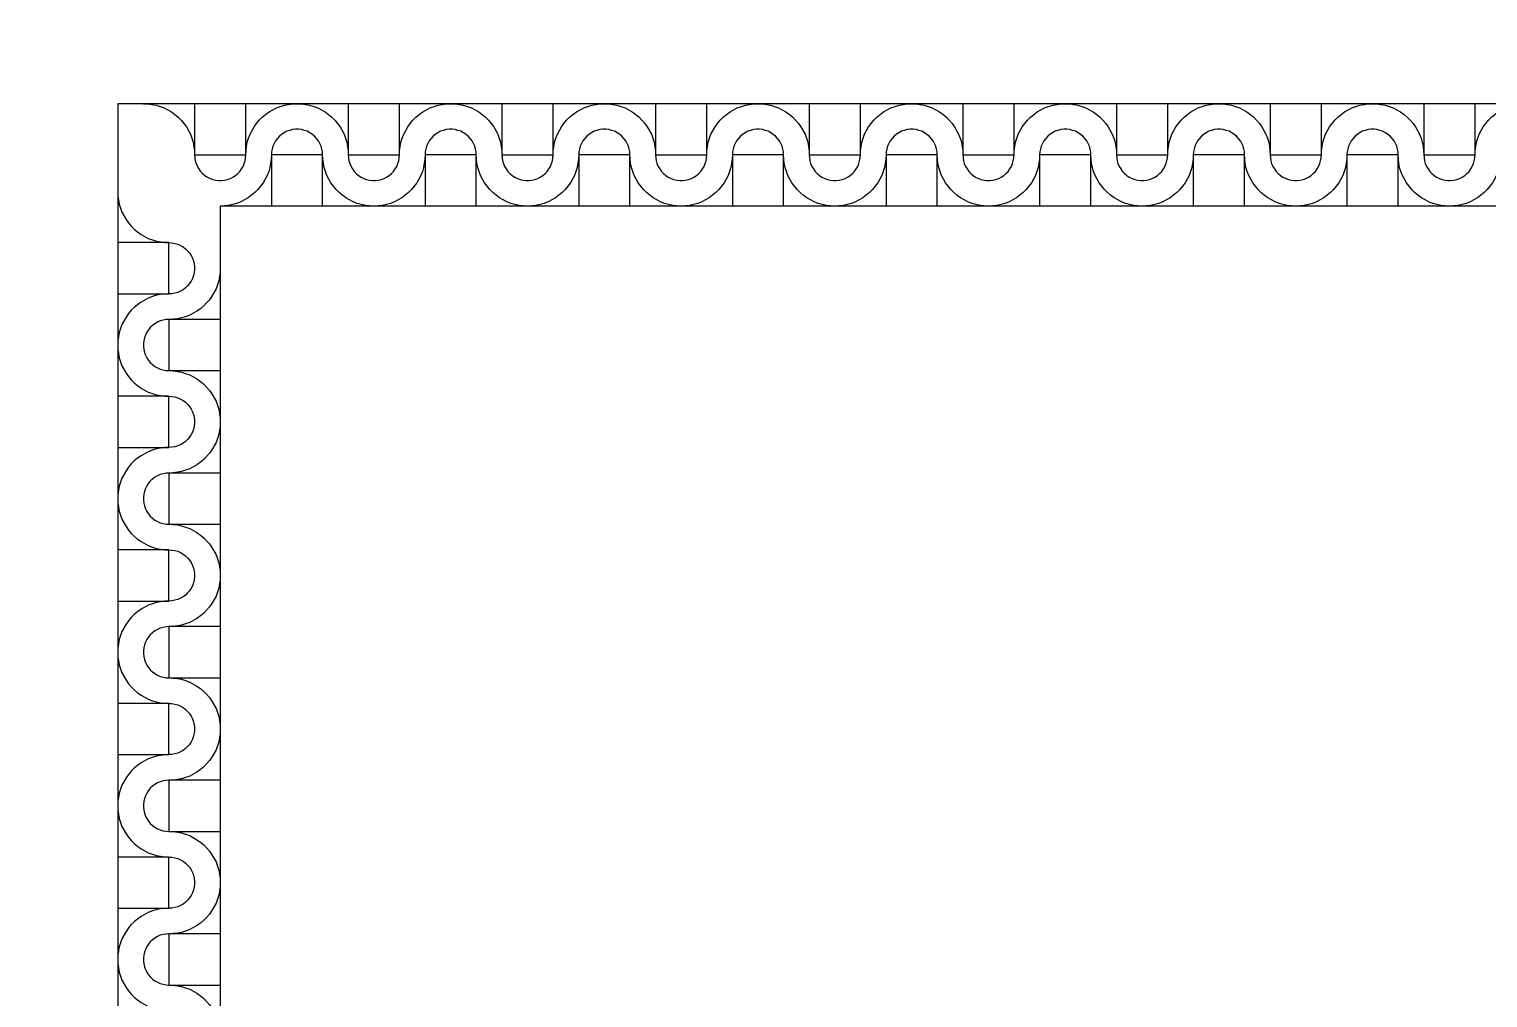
# Model space of a CAD drawing. Extents: x 190.8 to 267.1, y 124 to 174.8.
# Drawn here: x 217.604 to 219.597, y 144.928 to 146.252 of the extents above; entities that cross this region are included whole.
import ezdxf

# ---------------------------------------------------------------- set-up
doc = ezdxf.new("R2010")
doc.units = 0
doc.header["$MEASUREMENT"] = 0

msp = doc.modelspace()

# ---------------------------------------------------------------- linework, layer by layer
msp.add_lwpolyline([(220.4896, 143.8106), (220.4896, 141.6456), (205.4896, 141.6456), (204.0684, 143.0479), (204.0684, 146.9133), (205.4896, 148.3156), (220.4896, 148.3156), (220.4896, 146.1506), (217.7246, 146.1506), (217.7246, 143.8106)], close=True)
for points in [[(217.7596, 146.1506), (217.7654, 146.1503), (217.7711, 146.1496), (217.7769, 146.1486), (217.7824, 146.1468), (217.7879, 146.1448), (217.7979, 146.1393), (217.8026, 146.1358), (217.8071, 146.1321), (217.8111, 146.1281), (217.8149, 146.1236), (217.8184, 146.1188), (217.8239, 146.1088), (217.8259, 146.1033), (217.8276, 146.0978), (217.8286, 146.0921), (217.8294, 146.0863), (217.8296, 146.0806)], [(217.8296, 146.1506), (217.8296, 146.0806), (217.8996, 146.0806), (217.8996, 146.1506)], [(217.8996, 146.0806), (217.8999, 146.0863), (217.9006, 146.0921), (217.9016, 146.0978), (217.9034, 146.1033), (217.9054, 146.1088), (217.9109, 146.1188), (217.9144, 146.1236), (217.9181, 146.1281), (217.9221, 146.1321), (217.9266, 146.1358), (217.9314, 146.1393), (217.9414, 146.1448), (217.9469, 146.1468), (217.9524, 146.1486), (217.9581, 146.1496), (217.9639, 146.1503), (217.9696, 146.1506)], [(217.9696, 146.1506), (217.9754, 146.1503), (217.9811, 146.1496), (217.9869, 146.1486), (217.9924, 146.1468), (217.9979, 146.1448), (218.0079, 146.1393), (218.0126, 146.1358), (218.0171, 146.1321), (218.0211, 146.1281), (218.0249, 146.1236), (218.0284, 146.1188), (218.0339, 146.1088), (218.0359, 146.1033), (218.0376, 146.0978), (218.0386, 146.0921), (218.0394, 146.0863), (218.0396, 146.0806)], [(218.0396, 146.1506), (218.0396, 146.0806), (218.1096, 146.0806), (218.1096, 146.1506)], [(218.1096, 146.0806), (218.1099, 146.0863), (218.1106, 146.0921), (218.1116, 146.0978), (218.1134, 146.1033), (218.1154, 146.1088), (218.1209, 146.1188), (218.1244, 146.1236), (218.1281, 146.1281), (218.1321, 146.1321), (218.1366, 146.1358), (218.1414, 146.1393), (218.1514, 146.1448), (218.1569, 146.1468), (218.1624, 146.1486), (218.1681, 146.1496), (218.1739, 146.1503), (218.1796, 146.1506)], [(218.1796, 146.1506), (218.1854, 146.1503), (218.1911, 146.1496), (218.1969, 146.1486), (218.2024, 146.1468), (218.2079, 146.1448), (218.2179, 146.1393), (218.2226, 146.1358), (218.2271, 146.1321), (218.2311, 146.1281), (218.2349, 146.1236), (218.2384, 146.1188), (218.2439, 146.1088), (218.2459, 146.1033), (218.2476, 146.0978), (218.2486, 146.0921), (218.2494, 146.0863), (218.2496, 146.0806)], [(218.2496, 146.1506), (218.2496, 146.0806), (218.3196, 146.0806), (218.3196, 146.1506)], [(218.3196, 146.0806), (218.3199, 146.0863), (218.3206, 146.0921), (218.3216, 146.0978), (218.3234, 146.1033), (218.3254, 146.1088), (218.3309, 146.1188), (218.3344, 146.1236), (218.3381, 146.1281), (218.3421, 146.1321), (218.3466, 146.1358), (218.3514, 146.1393), (218.3614, 146.1448), (218.3669, 146.1468), (218.3724, 146.1486), (218.3781, 146.1496), (218.3839, 146.1503), (218.3896, 146.1506)], [(218.3896, 146.1506), (218.3954, 146.1503), (218.4011, 146.1496), (218.4069, 146.1486), (218.4124, 146.1468), (218.4179, 146.1448), (218.4279, 146.1393), (218.4326, 146.1358), (218.4371, 146.1321), (218.4411, 146.1281), (218.4449, 146.1236), (218.4484, 146.1188), (218.4539, 146.1088), (218.4559, 146.1033), (218.4576, 146.0978), (218.4586, 146.0921), (218.4594, 146.0863), (218.4596, 146.0806)], [(218.4596, 146.1506), (218.4596, 146.0806), (218.5296, 146.0806), (218.5296, 146.1506)], [(218.5296, 146.0806), (218.5299, 146.0863), (218.5306, 146.0921), (218.5316, 146.0978), (218.5334, 146.1033), (218.5354, 146.1088), (218.5409, 146.1188), (218.5444, 146.1236), (218.5481, 146.1281), (218.5521, 146.1321), (218.5566, 146.1358), (218.5614, 146.1393), (218.5714, 146.1448), (218.5769, 146.1468), (218.5824, 146.1486), (218.5881, 146.1496), (218.5939, 146.1503), (218.5996, 146.1506)], [(218.5996, 146.1506), (218.6054, 146.1503), (218.6111, 146.1496), (218.6169, 146.1486), (218.6224, 146.1468), (218.6279, 146.1448), (218.6379, 146.1393), (218.6426, 146.1358), (218.6471, 146.1321), (218.6511, 146.1281), (218.6549, 146.1236), (218.6584, 146.1188), (218.6639, 146.1088), (218.6659, 146.1033), (218.6676, 146.0978), (218.6686, 146.0921), (218.6694, 146.0863), (218.6696, 146.0806)], [(218.6696, 146.1506), (218.6696, 146.0806), (218.7396, 146.0806), (218.7396, 146.1506)], [(218.7396, 146.0806), (218.7399, 146.0863), (218.7406, 146.0921), (218.7416, 146.0978), (218.7434, 146.1033), (218.7454, 146.1088), (218.7509, 146.1188), (218.7544, 146.1236), (218.7581, 146.1281), (218.7621, 146.1321), (218.7666, 146.1358), (218.7714, 146.1393), (218.7814, 146.1448), (218.7869, 146.1468), (218.7924, 146.1486), (218.7981, 146.1496), (218.8039, 146.1503), (218.8096, 146.1506)], [(218.8096, 146.1506), (218.8154, 146.1503), (218.8211, 146.1496), (218.8269, 146.1486), (218.8324, 146.1468), (218.8379, 146.1448), (218.8479, 146.1393), (218.8526, 146.1358), (218.8571, 146.1321), (218.8611, 146.1281), (218.8649, 146.1236), (218.8684, 146.1188), (218.8739, 146.1088), (218.8759, 146.1033), (218.8776, 146.0978), (218.8786, 146.0921), (218.8794, 146.0863), (218.8796, 146.0806)], [(218.8796, 146.1506), (218.8796, 146.0806), (218.9496, 146.0806), (218.9496, 146.1506)], [(218.9496, 146.0806), (218.9499, 146.0863), (218.9506, 146.0921), (218.9516, 146.0978), (218.9534, 146.1033), (218.9554, 146.1088), (218.9609, 146.1188), (218.9644, 146.1236), (218.9681, 146.1281), (218.9721, 146.1321), (218.9766, 146.1358), (218.9814, 146.1393), (218.9914, 146.1448), (218.9969, 146.1468), (219.0024, 146.1486), (219.0081, 146.1496), (219.0139, 146.1503), (219.0196, 146.1506)], [(219.0196, 146.1506), (219.0254, 146.1503), (219.0311, 146.1496), (219.0369, 146.1486), (219.0424, 146.1468), (219.0479, 146.1448), (219.0579, 146.1393), (219.0626, 146.1358), (219.0671, 146.1321), (219.0711, 146.1281), (219.0749, 146.1236), (219.0784, 146.1188), (219.0839, 146.1088), (219.0859, 146.1033), (219.0876, 146.0978), (219.0886, 146.0921), (219.0894, 146.0863), (219.0896, 146.0806)], [(219.0896, 146.1506), (219.0896, 146.0806), (219.1596, 146.0806), (219.1596, 146.1506)], [(219.1596, 146.0806), (219.1599, 146.0863), (219.1606, 146.0921), (219.1616, 146.0978), (219.1634, 146.1033), (219.1654, 146.1088), (219.1709, 146.1188), (219.1744, 146.1236), (219.1781, 146.1281), (219.1821, 146.1321), (219.1866, 146.1358), (219.1914, 146.1393), (219.2014, 146.1448), (219.2069, 146.1468), (219.2124, 146.1486), (219.2181, 146.1496), (219.2239, 146.1503), (219.2296, 146.1506)], [(219.2296, 146.1506), (219.2354, 146.1503), (219.2411, 146.1496), (219.2469, 146.1486), (219.2524, 146.1468), (219.2579, 146.1448), (219.2679, 146.1393), (219.2726, 146.1358), (219.2771, 146.1321), (219.2811, 146.1281), (219.2849, 146.1236), (219.2884, 146.1188), (219.2939, 146.1088), (219.2959, 146.1033), (219.2976, 146.0978), (219.2986, 146.0921), (219.2994, 146.0863), (219.2996, 146.0806)], [(219.2996, 146.1506), (219.2996, 146.0806), (219.3696, 146.0806), (219.3696, 146.1506)], [(219.3696, 146.0806), (219.3699, 146.0863), (219.3706, 146.0921), (219.3716, 146.0978), (219.3734, 146.1033), (219.3754, 146.1088), (219.3809, 146.1188), (219.3844, 146.1236), (219.3881, 146.1281), (219.3921, 146.1321), (219.3966, 146.1358), (219.4014, 146.1393), (219.4114, 146.1448), (219.4169, 146.1468), (219.4224, 146.1486), (219.4281, 146.1496), (219.4339, 146.1503), (219.4396, 146.1506)], [(219.4396, 146.1506), (219.4454, 146.1503), (219.4511, 146.1496), (219.4569, 146.1486), (219.4624, 146.1468), (219.4679, 146.1448), (219.4779, 146.1393), (219.4826, 146.1358), (219.4871, 146.1321), (219.4911, 146.1281), (219.4949, 146.1236), (219.4984, 146.1188), (219.5039, 146.1088), (219.5059, 146.1033), (219.5076, 146.0978), (219.5086, 146.0921), (219.5094, 146.0863), (219.5096, 146.0806)], [(219.5096, 146.1506), (219.5096, 146.0806), (219.5796, 146.0806), (219.5796, 146.1506)], [(219.5796, 146.0806), (219.5799, 146.0863), (219.5806, 146.0921), (219.5816, 146.0978), (219.5834, 146.1033), (219.5854, 146.1088), (219.5909, 146.1188), (219.5944, 146.1236), (219.5981, 146.1281), (219.6021, 146.1321), (219.6066, 146.1358), (219.6114, 146.1393), (219.6214, 146.1448), (219.6269, 146.1468), (219.6324, 146.1486), (219.6381, 146.1496), (219.6439, 146.1503), (219.6496, 146.1506)], [(218.0046, 146.0806), (218.0044, 146.0846), (218.0036, 146.0886), (218.0026, 146.0926), (218.0009, 146.0963), (217.9989, 146.0998), (217.9964, 146.1031), (217.9936, 146.1061), (217.9906, 146.1086), (217.9871, 146.1108), (217.9834, 146.1128), (217.9796, 146.1141), (217.9756, 146.1151), (217.9716, 146.1156), (217.9676, 146.1156), (217.9636, 146.1151), (217.9596, 146.1141), (217.9556, 146.1128), (217.9521, 146.1108), (217.9486, 146.1086), (217.9456, 146.1061), (217.9429, 146.1031), (217.9404, 146.0998), (217.9384, 146.0963), (217.9366, 146.0926), (217.9356, 146.0886), (217.9349, 146.0846), (217.9346, 146.0806)], [(218.2146, 146.0806), (218.2144, 146.0846), (218.2136, 146.0886), (218.2126, 146.0926), (218.2109, 146.0963), (218.2089, 146.0998), (218.2064, 146.1031), (218.2036, 146.1061), (218.2006, 146.1086), (218.1971, 146.1108), (218.1934, 146.1128), (218.1896, 146.1141), (218.1856, 146.1151), (218.1816, 146.1156), (218.1776, 146.1156), (218.1736, 146.1151), (218.1696, 146.1141), (218.1656, 146.1128), (218.1621, 146.1108), (218.1586, 146.1086), (218.1556, 146.1061), (218.1529, 146.1031), (218.1504, 146.0998), (218.1484, 146.0963), (218.1466, 146.0926), (218.1456, 146.0886), (218.1449, 146.0846), (218.1446, 146.0806)], [(218.4246, 146.0806), (218.4244, 146.0846), (218.4236, 146.0886), (218.4226, 146.0926), (218.4209, 146.0963), (218.4189, 146.0998), (218.4164, 146.1031), (218.4136, 146.1061), (218.4106, 146.1086), (218.4071, 146.1108), (218.4034, 146.1128), (218.3996, 146.1141), (218.3956, 146.1151), (218.3916, 146.1156), (218.3876, 146.1156), (218.3836, 146.1151), (218.3796, 146.1141), (218.3756, 146.1128), (218.3721, 146.1108), (218.3686, 146.1086), (218.3656, 146.1061), (218.3629, 146.1031), (218.3604, 146.0998), (218.3584, 146.0963), (218.3566, 146.0926), (218.3556, 146.0886), (218.3549, 146.0846), (218.3546, 146.0806)], [(218.6346, 146.0806), (218.6344, 146.0846), (218.6336, 146.0886), (218.6326, 146.0926), (218.6309, 146.0963), (218.6289, 146.0998), (218.6264, 146.1031), (218.6236, 146.1061), (218.6206, 146.1086), (218.6171, 146.1108), (218.6134, 146.1128), (218.6096, 146.1141), (218.6056, 146.1151), (218.6016, 146.1156), (218.5976, 146.1156), (218.5936, 146.1151), (218.5896, 146.1141), (218.5856, 146.1128), (218.5821, 146.1108), (218.5786, 146.1086), (218.5756, 146.1061), (218.5729, 146.1031), (218.5704, 146.0998), (218.5684, 146.0963), (218.5666, 146.0926), (218.5656, 146.0886), (218.5649, 146.0846), (218.5646, 146.0806)], [(218.8446, 146.0806), (218.8444, 146.0846), (218.8436, 146.0886), (218.8426, 146.0926), (218.8409, 146.0963), (218.8389, 146.0998), (218.8364, 146.1031), (218.8336, 146.1061), (218.8306, 146.1086), (218.8271, 146.1108), (218.8234, 146.1128), (218.8196, 146.1141), (218.8156, 146.1151), (218.8116, 146.1156), (218.8076, 146.1156), (218.8036, 146.1151), (218.7996, 146.1141), (218.7956, 146.1128), (218.7921, 146.1108), (218.7886, 146.1086), (218.7856, 146.1061), (218.7829, 146.1031), (218.7804, 146.0998), (218.7784, 146.0963), (218.7766, 146.0926), (218.7756, 146.0886), (218.7749, 146.0846), (218.7746, 146.0806)], [(219.0546, 146.0806), (219.0544, 146.0846), (219.0536, 146.0886), (219.0526, 146.0926), (219.0509, 146.0963), (219.0489, 146.0998), (219.0464, 146.1031), (219.0436, 146.1061), (219.0406, 146.1086), (219.0371, 146.1108), (219.0334, 146.1128), (219.0296, 146.1141), (219.0256, 146.1151), (219.0216, 146.1156), (219.0176, 146.1156), (219.0136, 146.1151), (219.0096, 146.1141), (219.0056, 146.1128), (219.0021, 146.1108), (218.9986, 146.1086), (218.9956, 146.1061), (218.9929, 146.1031), (218.9904, 146.0998), (218.9884, 146.0963), (218.9866, 146.0926), (218.9856, 146.0886), (218.9849, 146.0846), (218.9846, 146.0806)], [(219.2646, 146.0806), (219.2644, 146.0846), (219.2636, 146.0886), (219.2626, 146.0926), (219.2609, 146.0963), (219.2589, 146.0998), (219.2564, 146.1031), (219.2536, 146.1061), (219.2506, 146.1086), (219.2471, 146.1108), (219.2434, 146.1128), (219.2396, 146.1141), (219.2356, 146.1151), (219.2316, 146.1156), (219.2276, 146.1156), (219.2236, 146.1151), (219.2196, 146.1141), (219.2156, 146.1128), (219.2121, 146.1108), (219.2086, 146.1086), (219.2056, 146.1061), (219.2029, 146.1031), (219.2004, 146.0998), (219.1984, 146.0963), (219.1966, 146.0926), (219.1956, 146.0886), (219.1949, 146.0846), (219.1946, 146.0806)], [(219.4746, 146.0806), (219.4744, 146.0846), (219.4736, 146.0886), (219.4726, 146.0926), (219.4709, 146.0963), (219.4689, 146.0998), (219.4664, 146.1031), (219.4636, 146.1061), (219.4606, 146.1086), (219.4571, 146.1108), (219.4534, 146.1128), (219.4496, 146.1141), (219.4456, 146.1151), (219.4416, 146.1156), (219.4376, 146.1156), (219.4336, 146.1151), (219.4296, 146.1141), (219.4256, 146.1128), (219.4221, 146.1108), (219.4186, 146.1086), (219.4156, 146.1061), (219.4129, 146.1031), (219.4104, 146.0998), (219.4084, 146.0963), (219.4066, 146.0926), (219.4056, 146.0886), (219.4049, 146.0846), (219.4046, 146.0806)], [(217.8296, 146.0806), (217.8299, 146.0766), (217.8306, 146.0726), (217.8316, 146.0686), (217.8334, 146.0648), (217.8354, 146.0613), (217.8379, 146.0581), (217.8406, 146.0551), (217.8436, 146.0526), (217.8471, 146.0503), (217.8509, 146.0483), (217.8546, 146.0471), (217.8586, 146.0461), (217.8626, 146.0456), (217.8666, 146.0456), (217.8706, 146.0461), (217.8746, 146.0471), (217.8786, 146.0483), (217.8821, 146.0503), (217.8856, 146.0526), (217.8886, 146.0551), (217.8914, 146.0581), (217.8939, 146.0613), (217.8959, 146.0648), (217.8976, 146.0686), (217.8986, 146.0726), (217.8994, 146.0766), (217.8996, 146.0806)], [(217.9346, 146.0806), (217.9344, 146.0748), (217.9336, 146.0691), (217.9326, 146.0633), (217.9309, 146.0578), (217.9289, 146.0523), (217.9234, 146.0423), (217.9199, 146.0376), (217.9161, 146.0331), (217.9121, 146.0291), (217.9076, 146.0253), (217.9029, 146.0218), (217.8929, 146.0163), (217.8874, 146.0143), (217.8819, 146.0126), (217.8761, 146.0116), (217.8704, 146.0108), (217.8646, 146.0106)], [(218.0046, 146.0106), (218.0046, 146.0806), (217.9346, 146.0806), (217.9346, 146.0106)], [(218.0746, 146.0106), (218.0689, 146.0108), (218.0631, 146.0116), (218.0574, 146.0126), (218.0519, 146.0143), (218.0464, 146.0163), (218.0364, 146.0218), (218.0316, 146.0253), (218.0271, 146.0291), (218.0231, 146.0331), (218.0194, 146.0376), (218.0159, 146.0423), (218.0104, 146.0523), (218.0084, 146.0578), (218.0066, 146.0633), (218.0056, 146.0691), (218.0049, 146.0748), (218.0046, 146.0806)], [(218.0396, 146.0806), (218.0399, 146.0766), (218.0406, 146.0726), (218.0416, 146.0686), (218.0434, 146.0648), (218.0454, 146.0613), (218.0479, 146.0581), (218.0506, 146.0551), (218.0536, 146.0526), (218.0571, 146.0503), (218.0609, 146.0483), (218.0646, 146.0471), (218.0686, 146.0461), (218.0726, 146.0456), (218.0766, 146.0456), (218.0806, 146.0461), (218.0846, 146.0471), (218.0886, 146.0483), (218.0921, 146.0503), (218.0956, 146.0526), (218.0986, 146.0551), (218.1014, 146.0581), (218.1039, 146.0613), (218.1059, 146.0648), (218.1076, 146.0686), (218.1086, 146.0726), (218.1094, 146.0766), (218.1096, 146.0806)], [(218.1446, 146.0806), (218.1444, 146.0748), (218.1436, 146.0691), (218.1426, 146.0633), (218.1409, 146.0578), (218.1389, 146.0523), (218.1334, 146.0423), (218.1299, 146.0376), (218.1261, 146.0331), (218.1221, 146.0291), (218.1176, 146.0253), (218.1129, 146.0218), (218.1029, 146.0163), (218.0974, 146.0143), (218.0919, 146.0126), (218.0861, 146.0116), (218.0804, 146.0108), (218.0746, 146.0106)], [(218.2146, 146.0106), (218.2146, 146.0806), (218.1446, 146.0806), (218.1446, 146.0106)], [(218.2846, 146.0106), (218.2789, 146.0108), (218.2731, 146.0116), (218.2674, 146.0126), (218.2619, 146.0143), (218.2564, 146.0163), (218.2464, 146.0218), (218.2416, 146.0253), (218.2371, 146.0291), (218.2331, 146.0331), (218.2294, 146.0376), (218.2259, 146.0423), (218.2204, 146.0523), (218.2184, 146.0578), (218.2166, 146.0633), (218.2156, 146.0691), (218.2149, 146.0748), (218.2146, 146.0806)], [(218.2496, 146.0806), (218.2499, 146.0766), (218.2506, 146.0726), (218.2516, 146.0686), (218.2534, 146.0648), (218.2554, 146.0613), (218.2579, 146.0581), (218.2606, 146.0551), (218.2636, 146.0526), (218.2671, 146.0503), (218.2709, 146.0483), (218.2746, 146.0471), (218.2786, 146.0461), (218.2826, 146.0456), (218.2866, 146.0456), (218.2906, 146.0461), (218.2946, 146.0471), (218.2986, 146.0483), (218.3021, 146.0503), (218.3056, 146.0526), (218.3086, 146.0551), (218.3114, 146.0581), (218.3139, 146.0613), (218.3159, 146.0648), (218.3176, 146.0686), (218.3186, 146.0726), (218.3194, 146.0766), (218.3196, 146.0806)], [(218.3546, 146.0806), (218.3544, 146.0748), (218.3536, 146.0691), (218.3526, 146.0633), (218.3509, 146.0578), (218.3489, 146.0523), (218.3434, 146.0423), (218.3399, 146.0376), (218.3361, 146.0331), (218.3321, 146.0291), (218.3276, 146.0253), (218.3229, 146.0218), (218.3129, 146.0163), (218.3074, 146.0143), (218.3019, 146.0126), (218.2961, 146.0116), (218.2904, 146.0108), (218.2846, 146.0106)], [(218.4246, 146.0106), (218.4246, 146.0806), (218.3546, 146.0806), (218.3546, 146.0106)], [(218.4946, 146.0106), (218.4889, 146.0108), (218.4831, 146.0116), (218.4774, 146.0126), (218.4719, 146.0143), (218.4664, 146.0163), (218.4564, 146.0218), (218.4516, 146.0253), (218.4471, 146.0291), (218.4431, 146.0331), (218.4394, 146.0376), (218.4359, 146.0423), (218.4304, 146.0523), (218.4284, 146.0578), (218.4266, 146.0633), (218.4256, 146.0691), (218.4249, 146.0748), (218.4246, 146.0806)], [(218.4596, 146.0806), (218.4599, 146.0766), (218.4606, 146.0726), (218.4616, 146.0686), (218.4634, 146.0648), (218.4654, 146.0613), (218.4679, 146.0581), (218.4706, 146.0551), (218.4736, 146.0526), (218.4771, 146.0503), (218.4809, 146.0483), (218.4846, 146.0471), (218.4886, 146.0461), (218.4926, 146.0456), (218.4966, 146.0456), (218.5006, 146.0461), (218.5046, 146.0471), (218.5086, 146.0483), (218.5121, 146.0503), (218.5156, 146.0526), (218.5186, 146.0551), (218.5214, 146.0581), (218.5239, 146.0613), (218.5259, 146.0648), (218.5276, 146.0686), (218.5286, 146.0726), (218.5294, 146.0766), (218.5296, 146.0806)], [(218.5646, 146.0806), (218.5644, 146.0748), (218.5636, 146.0691), (218.5626, 146.0633), (218.5609, 146.0578), (218.5589, 146.0523), (218.5534, 146.0423), (218.5499, 146.0376), (218.5461, 146.0331), (218.5421, 146.0291), (218.5376, 146.0253), (218.5329, 146.0218), (218.5229, 146.0163), (218.5174, 146.0143), (218.5119, 146.0126), (218.5061, 146.0116), (218.5004, 146.0108), (218.4946, 146.0106)], [(218.6346, 146.0106), (218.6346, 146.0806), (218.5646, 146.0806), (218.5646, 146.0106)], [(218.7046, 146.0106), (218.6989, 146.0108), (218.6931, 146.0116), (218.6874, 146.0126), (218.6819, 146.0143), (218.6764, 146.0163), (218.6664, 146.0218), (218.6616, 146.0253), (218.6571, 146.0291), (218.6531, 146.0331), (218.6494, 146.0376), (218.6459, 146.0423), (218.6404, 146.0523), (218.6384, 146.0578), (218.6366, 146.0633), (218.6356, 146.0691), (218.6349, 146.0748), (218.6346, 146.0806)], [(218.6696, 146.0806), (218.6699, 146.0766), (218.6706, 146.0726), (218.6716, 146.0686), (218.6734, 146.0648), (218.6754, 146.0613), (218.6779, 146.0581), (218.6806, 146.0551), (218.6836, 146.0526), (218.6871, 146.0503), (218.6909, 146.0483), (218.6946, 146.0471), (218.6986, 146.0461), (218.7026, 146.0456), (218.7066, 146.0456), (218.7106, 146.0461), (218.7146, 146.0471), (218.7186, 146.0483), (218.7221, 146.0503), (218.7256, 146.0526), (218.7286, 146.0551), (218.7314, 146.0581), (218.7339, 146.0613), (218.7359, 146.0648), (218.7376, 146.0686), (218.7386, 146.0726), (218.7394, 146.0766), (218.7396, 146.0806)], [(218.7746, 146.0806), (218.7744, 146.0748), (218.7736, 146.0691), (218.7726, 146.0633), (218.7709, 146.0578), (218.7689, 146.0523), (218.7634, 146.0423), (218.7599, 146.0376), (218.7561, 146.0331), (218.7521, 146.0291), (218.7476, 146.0253), (218.7429, 146.0218), (218.7329, 146.0163), (218.7274, 146.0143), (218.7219, 146.0126), (218.7161, 146.0116), (218.7104, 146.0108), (218.7046, 146.0106)], [(218.8446, 146.0106), (218.8446, 146.0806), (218.7746, 146.0806), (218.7746, 146.0106)], [(218.9146, 146.0106), (218.9089, 146.0108), (218.9031, 146.0116), (218.8974, 146.0126), (218.8919, 146.0143), (218.8864, 146.0163), (218.8764, 146.0218), (218.8716, 146.0253), (218.8671, 146.0291), (218.8631, 146.0331), (218.8594, 146.0376), (218.8559, 146.0423), (218.8504, 146.0523), (218.8484, 146.0578), (218.8466, 146.0633), (218.8456, 146.0691), (218.8449, 146.0748), (218.8446, 146.0806)], [(218.8796, 146.0806), (218.8799, 146.0766), (218.8806, 146.0726), (218.8816, 146.0686), (218.8834, 146.0648), (218.8854, 146.0613), (218.8879, 146.0581), (218.8906, 146.0551), (218.8936, 146.0526), (218.8971, 146.0503), (218.9009, 146.0483), (218.9046, 146.0471), (218.9086, 146.0461), (218.9126, 146.0456), (218.9166, 146.0456), (218.9206, 146.0461), (218.9246, 146.0471), (218.9286, 146.0483), (218.9321, 146.0503), (218.9356, 146.0526), (218.9386, 146.0551), (218.9414, 146.0581), (218.9439, 146.0613), (218.9459, 146.0648), (218.9476, 146.0686), (218.9486, 146.0726), (218.9494, 146.0766), (218.9496, 146.0806)], [(218.9846, 146.0806), (218.9844, 146.0748), (218.9836, 146.0691), (218.9826, 146.0633), (218.9809, 146.0578), (218.9789, 146.0523), (218.9734, 146.0423), (218.9699, 146.0376), (218.9661, 146.0331), (218.9621, 146.0291), (218.9576, 146.0253), (218.9529, 146.0218), (218.9429, 146.0163), (218.9374, 146.0143), (218.9319, 146.0126), (218.9261, 146.0116), (218.9204, 146.0108), (218.9146, 146.0106)], [(219.0546, 146.0106), (219.0546, 146.0806), (218.9846, 146.0806), (218.9846, 146.0106)], [(219.1246, 146.0106), (219.1189, 146.0108), (219.1131, 146.0116), (219.1074, 146.0126), (219.1019, 146.0143), (219.0964, 146.0163), (219.0864, 146.0218), (219.0816, 146.0253), (219.0771, 146.0291), (219.0731, 146.0331), (219.0694, 146.0376), (219.0659, 146.0423), (219.0604, 146.0523), (219.0584, 146.0578), (219.0566, 146.0633), (219.0556, 146.0691), (219.0549, 146.0748), (219.0546, 146.0806)], [(219.0896, 146.0806), (219.0899, 146.0766), (219.0906, 146.0726), (219.0916, 146.0686), (219.0934, 146.0648), (219.0954, 146.0613), (219.0979, 146.0581), (219.1006, 146.0551), (219.1036, 146.0526), (219.1071, 146.0503), (219.1109, 146.0483), (219.1146, 146.0471), (219.1186, 146.0461), (219.1226, 146.0456), (219.1266, 146.0456), (219.1306, 146.0461), (219.1346, 146.0471), (219.1386, 146.0483), (219.1421, 146.0503), (219.1456, 146.0526), (219.1486, 146.0551), (219.1514, 146.0581), (219.1539, 146.0613), (219.1559, 146.0648), (219.1576, 146.0686), (219.1586, 146.0726), (219.1594, 146.0766), (219.1596, 146.0806)], [(219.1946, 146.0806), (219.1944, 146.0748), (219.1936, 146.0691), (219.1926, 146.0633), (219.1909, 146.0578), (219.1889, 146.0523), (219.1834, 146.0423), (219.1799, 146.0376), (219.1761, 146.0331), (219.1721, 146.0291), (219.1676, 146.0253), (219.1629, 146.0218), (219.1529, 146.0163), (219.1474, 146.0143), (219.1419, 146.0126), (219.1361, 146.0116), (219.1304, 146.0108), (219.1246, 146.0106)], [(219.2646, 146.0106), (219.2646, 146.0806), (219.1946, 146.0806), (219.1946, 146.0106)], [(219.3346, 146.0106), (219.3289, 146.0108), (219.3231, 146.0116), (219.3174, 146.0126), (219.3119, 146.0143), (219.3064, 146.0163), (219.2964, 146.0218), (219.2916, 146.0253), (219.2871, 146.0291), (219.2831, 146.0331), (219.2794, 146.0376), (219.2759, 146.0423), (219.2704, 146.0523), (219.2684, 146.0578), (219.2666, 146.0633), (219.2656, 146.0691), (219.2649, 146.0748), (219.2646, 146.0806)], [(219.2996, 146.0806), (219.2999, 146.0766), (219.3006, 146.0726), (219.3016, 146.0686), (219.3034, 146.0648), (219.3054, 146.0613), (219.3079, 146.0581), (219.3106, 146.0551), (219.3136, 146.0526), (219.3171, 146.0503), (219.3209, 146.0483), (219.3246, 146.0471), (219.3286, 146.0461), (219.3326, 146.0456), (219.3366, 146.0456), (219.3406, 146.0461), (219.3446, 146.0471), (219.3486, 146.0483), (219.3521, 146.0503), (219.3556, 146.0526), (219.3586, 146.0551), (219.3614, 146.0581), (219.3639, 146.0613), (219.3659, 146.0648), (219.3676, 146.0686), (219.3686, 146.0726), (219.3694, 146.0766), (219.3696, 146.0806)], [(219.4046, 146.0806), (219.4044, 146.0748), (219.4036, 146.0691), (219.4026, 146.0633), (219.4009, 146.0578), (219.3989, 146.0523), (219.3934, 146.0423), (219.3899, 146.0376), (219.3861, 146.0331), (219.3821, 146.0291), (219.3776, 146.0253), (219.3729, 146.0218), (219.3629, 146.0163), (219.3574, 146.0143), (219.3519, 146.0126), (219.3461, 146.0116), (219.3404, 146.0108), (219.3346, 146.0106)], [(219.4746, 146.0106), (219.4746, 146.0806), (219.4046, 146.0806), (219.4046, 146.0106)], [(219.5446, 146.0106), (219.5389, 146.0108), (219.5331, 146.0116), (219.5274, 146.0126), (219.5219, 146.0143), (219.5164, 146.0163), (219.5064, 146.0218), (219.5016, 146.0253), (219.4971, 146.0291), (219.4931, 146.0331), (219.4894, 146.0376), (219.4859, 146.0423), (219.4804, 146.0523), (219.4784, 146.0578), (219.4766, 146.0633), (219.4756, 146.0691), (219.4749, 146.0748), (219.4746, 146.0806)], [(219.5096, 146.0806), (219.5099, 146.0766), (219.5106, 146.0726), (219.5116, 146.0686), (219.5134, 146.0648), (219.5154, 146.0613), (219.5179, 146.0581), (219.5206, 146.0551), (219.5236, 146.0526), (219.5271, 146.0503), (219.5309, 146.0483), (219.5346, 146.0471), (219.5386, 146.0461), (219.5426, 146.0456), (219.5466, 146.0456), (219.5506, 146.0461), (219.5546, 146.0471), (219.5586, 146.0483), (219.5621, 146.0503), (219.5656, 146.0526), (219.5686, 146.0551), (219.5714, 146.0581), (219.5739, 146.0613), (219.5759, 146.0648), (219.5776, 146.0686), (219.5786, 146.0726), (219.5794, 146.0766), (219.5796, 146.0806)], [(219.6146, 146.0806), (219.6144, 146.0748), (219.6136, 146.0691), (219.6126, 146.0633), (219.6109, 146.0578), (219.6089, 146.0523), (219.6034, 146.0423), (219.5999, 146.0376), (219.5961, 146.0331), (219.5921, 146.0291), (219.5876, 146.0253), (219.5829, 146.0218), (219.5729, 146.0163), (219.5674, 146.0143), (219.5619, 146.0126), (219.5561, 146.0116), (219.5504, 146.0108), (219.5446, 146.0106)], [(217.7246, 146.0306), (217.7249, 146.0248), (217.7256, 146.0191), (217.7266, 146.0133), (217.7284, 146.0078), (217.7304, 146.0023), (217.7359, 145.9923), (217.7394, 145.9876), (217.7431, 145.9831), (217.7471, 145.9791), (217.7516, 145.9753), (217.7564, 145.9718), (217.7664, 145.9663), (217.7719, 145.9643), (217.7774, 145.9626), (217.7831, 145.9616), (217.7889, 145.9608), (217.7946, 145.9606)], [(220.6646, 146.0106), (217.8646, 146.0106), (217.8646, 143.9506), (220.6646, 143.9506)], [(217.7246, 145.8906), (217.7946, 145.8906), (217.7946, 145.9606), (217.7246, 145.9606)], [(217.7946, 145.9606), (217.7986, 145.9603), (217.8026, 145.9596), (217.8066, 145.9586), (217.8104, 145.9568), (217.8139, 145.9548), (217.8171, 145.9523), (217.8201, 145.9496), (217.8226, 145.9466), (217.8249, 145.9431), (217.8269, 145.9393), (217.8281, 145.9356), (217.8291, 145.9316), (217.8296, 145.9276), (217.8296, 145.9236), (217.8291, 145.9196), (217.8281, 145.9156), (217.8269, 145.9116), (217.8249, 145.9081), (217.8226, 145.9046), (217.8201, 145.9016), (217.8171, 145.8988), (217.8139, 145.8963), (217.8104, 145.8943), (217.8066, 145.8926), (217.8026, 145.8916), (217.7986, 145.8908), (217.7946, 145.8906)], [(217.8646, 145.9256), (217.8644, 145.9198), (217.8636, 145.9141), (217.8626, 145.9083), (217.8609, 145.9028), (217.8589, 145.8973), (217.8534, 145.8873), (217.8499, 145.8826), (217.8461, 145.8781), (217.8421, 145.8741), (217.8376, 145.8703), (217.8329, 145.8668), (217.8229, 145.8613), (217.8174, 145.8593), (217.8119, 145.8576), (217.8061, 145.8566), (217.8004, 145.8558), (217.7946, 145.8556)], [(217.7946, 145.8906), (217.7889, 145.8903), (217.7831, 145.8896), (217.7774, 145.8886), (217.7719, 145.8868), (217.7664, 145.8848), (217.7564, 145.8793), (217.7516, 145.8758), (217.7471, 145.8721), (217.7431, 145.8681), (217.7394, 145.8636), (217.7359, 145.8588), (217.7304, 145.8488), (217.7284, 145.8433), (217.7266, 145.8378), (217.7256, 145.8321), (217.7249, 145.8263), (217.7246, 145.8206)], [(217.7946, 145.8556), (217.7906, 145.8553), (217.7866, 145.8546), (217.7826, 145.8536), (217.7789, 145.8518), (217.7754, 145.8498), (217.7721, 145.8473), (217.7691, 145.8446), (217.7666, 145.8416), (217.7644, 145.8381), (217.7624, 145.8343), (217.7611, 145.8306), (217.7601, 145.8266), (217.7596, 145.8226), (217.7596, 145.8186), (217.7601, 145.8146), (217.7611, 145.8106), (217.7624, 145.8066), (217.7644, 145.8031), (217.7666, 145.7996), (217.7691, 145.7966), (217.7721, 145.7938), (217.7754, 145.7913), (217.7789, 145.7893), (217.7826, 145.7876), (217.7866, 145.7866), (217.7906, 145.7858), (217.7946, 145.7856)], [(217.8646, 145.8556), (217.7946, 145.8556), (217.7946, 145.7856), (217.8646, 145.7856)], [(217.7246, 145.8206), (217.7249, 145.8148), (217.7256, 145.8091), (217.7266, 145.8033), (217.7284, 145.7978), (217.7304, 145.7923), (217.7359, 145.7823), (217.7394, 145.7776), (217.7431, 145.7731), (217.7471, 145.7691), (217.7516, 145.7653), (217.7564, 145.7618), (217.7664, 145.7563), (217.7719, 145.7543), (217.7774, 145.7526), (217.7831, 145.7516), (217.7889, 145.7508), (217.7946, 145.7506)], [(217.7946, 145.7856), (217.8004, 145.7853), (217.8061, 145.7846), (217.8119, 145.7836), (217.8174, 145.7818), (217.8229, 145.7798), (217.8329, 145.7743), (217.8376, 145.7708), (217.8421, 145.7671), (217.8461, 145.7631), (217.8499, 145.7586), (217.8534, 145.7538), (217.8589, 145.7438), (217.8609, 145.7383), (217.8626, 145.7328), (217.8636, 145.7271), (217.8644, 145.7213), (217.8646, 145.7156)], [(217.7246, 145.6806), (217.7946, 145.6806), (217.7946, 145.7506), (217.7246, 145.7506)], [(217.7946, 145.7506), (217.7986, 145.7503), (217.8026, 145.7496), (217.8066, 145.7486), (217.8104, 145.7468), (217.8139, 145.7448), (217.8171, 145.7423), (217.8201, 145.7396), (217.8226, 145.7366), (217.8249, 145.7331), (217.8269, 145.7293), (217.8281, 145.7256), (217.8291, 145.7216), (217.8296, 145.7176), (217.8296, 145.7136), (217.8291, 145.7096), (217.8281, 145.7056), (217.8269, 145.7016), (217.8249, 145.6981), (217.8226, 145.6946), (217.8201, 145.6916), (217.8171, 145.6888), (217.8139, 145.6863), (217.8104, 145.6843), (217.8066, 145.6826), (217.8026, 145.6816), (217.7986, 145.6808), (217.7946, 145.6806)], [(217.8646, 145.7156), (217.8644, 145.7098), (217.8636, 145.7041), (217.8626, 145.6983), (217.8609, 145.6928), (217.8589, 145.6873), (217.8534, 145.6773), (217.8499, 145.6726), (217.8461, 145.6681), (217.8421, 145.6641), (217.8376, 145.6603), (217.8329, 145.6568), (217.8229, 145.6513), (217.8174, 145.6493), (217.8119, 145.6476), (217.8061, 145.6466), (217.8004, 145.6458), (217.7946, 145.6456)], [(217.7946, 145.6806), (217.7889, 145.6803), (217.7831, 145.6796), (217.7774, 145.6786), (217.7719, 145.6768), (217.7664, 145.6748), (217.7564, 145.6693), (217.7516, 145.6658), (217.7471, 145.6621), (217.7431, 145.6581), (217.7394, 145.6536), (217.7359, 145.6488), (217.7304, 145.6388), (217.7284, 145.6333), (217.7266, 145.6278), (217.7256, 145.6221), (217.7249, 145.6163), (217.7246, 145.6106)], [(217.7946, 145.6456), (217.7906, 145.6453), (217.7866, 145.6446), (217.7826, 145.6436), (217.7789, 145.6418), (217.7754, 145.6398), (217.7721, 145.6373), (217.7691, 145.6346), (217.7666, 145.6316), (217.7644, 145.6281), (217.7624, 145.6243), (217.7611, 145.6206), (217.7601, 145.6166), (217.7596, 145.6126), (217.7596, 145.6086), (217.7601, 145.6046), (217.7611, 145.6006), (217.7624, 145.5966), (217.7644, 145.5931), (217.7666, 145.5896), (217.7691, 145.5866), (217.7721, 145.5838), (217.7754, 145.5813), (217.7789, 145.5793), (217.7826, 145.5776), (217.7866, 145.5766), (217.7906, 145.5758), (217.7946, 145.5756)], [(217.8646, 145.6456), (217.7946, 145.6456), (217.7946, 145.5756), (217.8646, 145.5756)], [(217.7246, 145.6106), (217.7249, 145.6048), (217.7256, 145.5991), (217.7266, 145.5933), (217.7284, 145.5878), (217.7304, 145.5823), (217.7359, 145.5723), (217.7394, 145.5676), (217.7431, 145.5631), (217.7471, 145.5591), (217.7516, 145.5553), (217.7564, 145.5518), (217.7664, 145.5463), (217.7719, 145.5443), (217.7774, 145.5426), (217.7831, 145.5416), (217.7889, 145.5408), (217.7946, 145.5406)], [(217.7946, 145.5756), (217.8004, 145.5753), (217.8061, 145.5746), (217.8119, 145.5736), (217.8174, 145.5718), (217.8229, 145.5698), (217.8329, 145.5643), (217.8376, 145.5608), (217.8421, 145.5571), (217.8461, 145.5531), (217.8499, 145.5486), (217.8534, 145.5438), (217.8589, 145.5338), (217.8609, 145.5283), (217.8626, 145.5228), (217.8636, 145.5171), (217.8644, 145.5113), (217.8646, 145.5056)], [(217.7246, 145.4706), (217.7946, 145.4706), (217.7946, 145.5406), (217.7246, 145.5406)], [(217.7946, 145.5406), (217.7986, 145.5403), (217.8026, 145.5396), (217.8066, 145.5386), (217.8104, 145.5368), (217.8139, 145.5348), (217.8171, 145.5323), (217.8201, 145.5296), (217.8226, 145.5266), (217.8249, 145.5231), (217.8269, 145.5193), (217.8281, 145.5156), (217.8291, 145.5116), (217.8296, 145.5076), (217.8296, 145.5036), (217.8291, 145.4996), (217.8281, 145.4956), (217.8269, 145.4916), (217.8249, 145.4881), (217.8226, 145.4846), (217.8201, 145.4816), (217.8171, 145.4788), (217.8139, 145.4763), (217.8104, 145.4743), (217.8066, 145.4726), (217.8026, 145.4716), (217.7986, 145.4708), (217.7946, 145.4706)], [(217.8646, 145.5056), (217.8644, 145.4998), (217.8636, 145.4941), (217.8626, 145.4883), (217.8609, 145.4828), (217.8589, 145.4773), (217.8534, 145.4673), (217.8499, 145.4626), (217.8461, 145.4581), (217.8421, 145.4541), (217.8376, 145.4503), (217.8329, 145.4468), (217.8229, 145.4413), (217.8174, 145.4393), (217.8119, 145.4376), (217.8061, 145.4366), (217.8004, 145.4358), (217.7946, 145.4356)], [(217.7946, 145.4706), (217.7889, 145.4703), (217.7831, 145.4696), (217.7774, 145.4686), (217.7719, 145.4668), (217.7664, 145.4648), (217.7564, 145.4593), (217.7516, 145.4558), (217.7471, 145.4521), (217.7431, 145.4481), (217.7394, 145.4436), (217.7359, 145.4388), (217.7304, 145.4288), (217.7284, 145.4233), (217.7266, 145.4178), (217.7256, 145.4121), (217.7249, 145.4063), (217.7246, 145.4006)], [(217.7946, 145.4356), (217.7906, 145.4353), (217.7866, 145.4346), (217.7826, 145.4336), (217.7789, 145.4318), (217.7754, 145.4298), (217.7721, 145.4273), (217.7691, 145.4246), (217.7666, 145.4216), (217.7644, 145.4181), (217.7624, 145.4143), (217.7611, 145.4106), (217.7601, 145.4066), (217.7596, 145.4026), (217.7596, 145.3986), (217.7601, 145.3946), (217.7611, 145.3906), (217.7624, 145.3866), (217.7644, 145.3831), (217.7666, 145.3796), (217.7691, 145.3766), (217.7721, 145.3738), (217.7754, 145.3713), (217.7789, 145.3693), (217.7826, 145.3676), (217.7866, 145.3666), (217.7906, 145.3658), (217.7946, 145.3656)], [(217.8646, 145.4356), (217.7946, 145.4356), (217.7946, 145.3656), (217.8646, 145.3656)], [(217.7246, 145.4006), (217.7249, 145.3948), (217.7256, 145.3891), (217.7266, 145.3833), (217.7284, 145.3778), (217.7304, 145.3723), (217.7359, 145.3623), (217.7394, 145.3576), (217.7431, 145.3531), (217.7471, 145.3491), (217.7516, 145.3453), (217.7564, 145.3418), (217.7664, 145.3363), (217.7719, 145.3343), (217.7774, 145.3326), (217.7831, 145.3316), (217.7889, 145.3308), (217.7946, 145.3306)], [(217.7946, 145.3656), (217.8004, 145.3653), (217.8061, 145.3646), (217.8119, 145.3636), (217.8174, 145.3618), (217.8229, 145.3598), (217.8329, 145.3543), (217.8376, 145.3508), (217.8421, 145.3471), (217.8461, 145.3431), (217.8499, 145.3386), (217.8534, 145.3338), (217.8589, 145.3238), (217.8609, 145.3183), (217.8626, 145.3128), (217.8636, 145.3071), (217.8644, 145.3013), (217.8646, 145.2956)], [(217.7246, 145.2606), (217.7946, 145.2606), (217.7946, 145.3306), (217.7246, 145.3306)], [(217.7946, 145.3306), (217.7986, 145.3303), (217.8026, 145.3296), (217.8066, 145.3286), (217.8104, 145.3268), (217.8139, 145.3248), (217.8171, 145.3223), (217.8201, 145.3196), (217.8226, 145.3166), (217.8249, 145.3131), (217.8269, 145.3093), (217.8281, 145.3056), (217.8291, 145.3016), (217.8296, 145.2976), (217.8296, 145.2936), (217.8291, 145.2896), (217.8281, 145.2856), (217.8269, 145.2816), (217.8249, 145.2781), (217.8226, 145.2746), (217.8201, 145.2716), (217.8171, 145.2688), (217.8139, 145.2663), (217.8104, 145.2643), (217.8066, 145.2626), (217.8026, 145.2616), (217.7986, 145.2608), (217.7946, 145.2606)], [(217.8646, 145.2956), (217.8644, 145.2898), (217.8636, 145.2841), (217.8626, 145.2783), (217.8609, 145.2728), (217.8589, 145.2673), (217.8534, 145.2573), (217.8499, 145.2526), (217.8461, 145.2481), (217.8421, 145.2441), (217.8376, 145.2403), (217.8329, 145.2368), (217.8229, 145.2313), (217.8174, 145.2293), (217.8119, 145.2276), (217.8061, 145.2266), (217.8004, 145.2258), (217.7946, 145.2256)], [(217.7946, 145.2606), (217.7889, 145.2603), (217.7831, 145.2596), (217.7774, 145.2586), (217.7719, 145.2568), (217.7664, 145.2548), (217.7564, 145.2493), (217.7516, 145.2458), (217.7471, 145.2421), (217.7431, 145.2381), (217.7394, 145.2336), (217.7359, 145.2288), (217.7304, 145.2188), (217.7284, 145.2133), (217.7266, 145.2078), (217.7256, 145.2021), (217.7249, 145.1963), (217.7246, 145.1906)], [(217.7946, 145.2256), (217.7906, 145.2253), (217.7866, 145.2246), (217.7826, 145.2236), (217.7789, 145.2218), (217.7754, 145.2198), (217.7721, 145.2173), (217.7691, 145.2146), (217.7666, 145.2116), (217.7644, 145.2081), (217.7624, 145.2043), (217.7611, 145.2006), (217.7601, 145.1966), (217.7596, 145.1926), (217.7596, 145.1886), (217.7601, 145.1846), (217.7611, 145.1806), (217.7624, 145.1766), (217.7644, 145.1731), (217.7666, 145.1696), (217.7691, 145.1666), (217.7721, 145.1638), (217.7754, 145.1613), (217.7789, 145.1593), (217.7826, 145.1576), (217.7866, 145.1566), (217.7906, 145.1558), (217.7946, 145.1556)], [(217.8646, 145.2256), (217.7946, 145.2256), (217.7946, 145.1556), (217.8646, 145.1556)], [(217.7246, 145.1906), (217.7249, 145.1848), (217.7256, 145.1791), (217.7266, 145.1733), (217.7284, 145.1678), (217.7304, 145.1623), (217.7359, 145.1523), (217.7394, 145.1476), (217.7431, 145.1431), (217.7471, 145.1391), (217.7516, 145.1353), (217.7564, 145.1318), (217.7664, 145.1263), (217.7719, 145.1243), (217.7774, 145.1226), (217.7831, 145.1216), (217.7889, 145.1208), (217.7946, 145.1206)], [(217.7946, 145.1556), (217.8004, 145.1553), (217.8061, 145.1546), (217.8119, 145.1536), (217.8174, 145.1518), (217.8229, 145.1498), (217.8329, 145.1443), (217.8376, 145.1408), (217.8421, 145.1371), (217.8461, 145.1331), (217.8499, 145.1286), (217.8534, 145.1238), (217.8589, 145.1138), (217.8609, 145.1083), (217.8626, 145.1028), (217.8636, 145.0971), (217.8644, 145.0913), (217.8646, 145.0856)], [(217.7246, 145.0506), (217.7946, 145.0506), (217.7946, 145.1206), (217.7246, 145.1206)], [(217.7946, 145.1206), (217.7986, 145.1203), (217.8026, 145.1196), (217.8066, 145.1186), (217.8104, 145.1168), (217.8139, 145.1148), (217.8171, 145.1123), (217.8201, 145.1096), (217.8226, 145.1066), (217.8249, 145.1031), (217.8269, 145.0993), (217.8281, 145.0956), (217.8291, 145.0916), (217.8296, 145.0876), (217.8296, 145.0836), (217.8291, 145.0796), (217.8281, 145.0756), (217.8269, 145.0716), (217.8249, 145.0681), (217.8226, 145.0646), (217.8201, 145.0616), (217.8171, 145.0588), (217.8139, 145.0563), (217.8104, 145.0543), (217.8066, 145.0526), (217.8026, 145.0516), (217.7986, 145.0508), (217.7946, 145.0506)], [(217.8646, 145.0856), (217.8644, 145.0798), (217.8636, 145.0741), (217.8626, 145.0683), (217.8609, 145.0628), (217.8589, 145.0573), (217.8534, 145.0473), (217.8499, 145.0426), (217.8461, 145.0381), (217.8421, 145.0341), (217.8376, 145.0303), (217.8329, 145.0268), (217.8229, 145.0213), (217.8174, 145.0193), (217.8119, 145.0176), (217.8061, 145.0166), (217.8004, 145.0158), (217.7946, 145.0156)], [(217.7946, 145.0506), (217.7889, 145.0503), (217.7831, 145.0496), (217.7774, 145.0486), (217.7719, 145.0468), (217.7664, 145.0448), (217.7564, 145.0393), (217.7516, 145.0358), (217.7471, 145.0321), (217.7431, 145.0281), (217.7394, 145.0236), (217.7359, 145.0188), (217.7304, 145.0088), (217.7284, 145.0033), (217.7266, 144.9978), (217.7256, 144.9921), (217.7249, 144.9863), (217.7246, 144.9806)], [(217.7946, 145.0156), (217.7906, 145.0153), (217.7866, 145.0146), (217.7826, 145.0136), (217.7789, 145.0118), (217.7754, 145.0098), (217.7721, 145.0073), (217.7691, 145.0046), (217.7666, 145.0016), (217.7644, 144.9981), (217.7624, 144.9943), (217.7611, 144.9906), (217.7601, 144.9866), (217.7596, 144.9826), (217.7596, 144.9786), (217.7601, 144.9746), (217.7611, 144.9706), (217.7624, 144.9666), (217.7644, 144.9631), (217.7666, 144.9596), (217.7691, 144.9566), (217.7721, 144.9538), (217.7754, 144.9513), (217.7789, 144.9493), (217.7826, 144.9476), (217.7866, 144.9466), (217.7906, 144.9458), (217.7946, 144.9456)], [(217.8646, 145.0156), (217.7946, 145.0156), (217.7946, 144.9456), (217.8646, 144.9456)], [(217.7246, 144.9806), (217.7249, 144.9748), (217.7256, 144.9691), (217.7266, 144.9633), (217.7284, 144.9578), (217.7304, 144.9523), (217.7359, 144.9423), (217.7394, 144.9376), (217.7431, 144.9331), (217.7471, 144.9291), (217.7516, 144.9253), (217.7564, 144.9218), (217.7664, 144.9163), (217.7719, 144.9143), (217.7774, 144.9126), (217.7831, 144.9116), (217.7889, 144.9108), (217.7946, 144.9106)], [(217.7946, 144.9456), (217.8004, 144.9453), (217.8061, 144.9446), (217.8119, 144.9436), (217.8174, 144.9418), (217.8229, 144.9398), (217.8329, 144.9343), (217.8376, 144.9308), (217.8421, 144.9271), (217.8461, 144.9231), (217.8499, 144.9186), (217.8534, 144.9138), (217.8589, 144.9038), (217.8609, 144.8983), (217.8626, 144.8928), (217.8636, 144.8871), (217.8644, 144.8813), (217.8646, 144.8756)]]:
    msp.add_lwpolyline(points)

doc.saveas('drawing.dxf')
